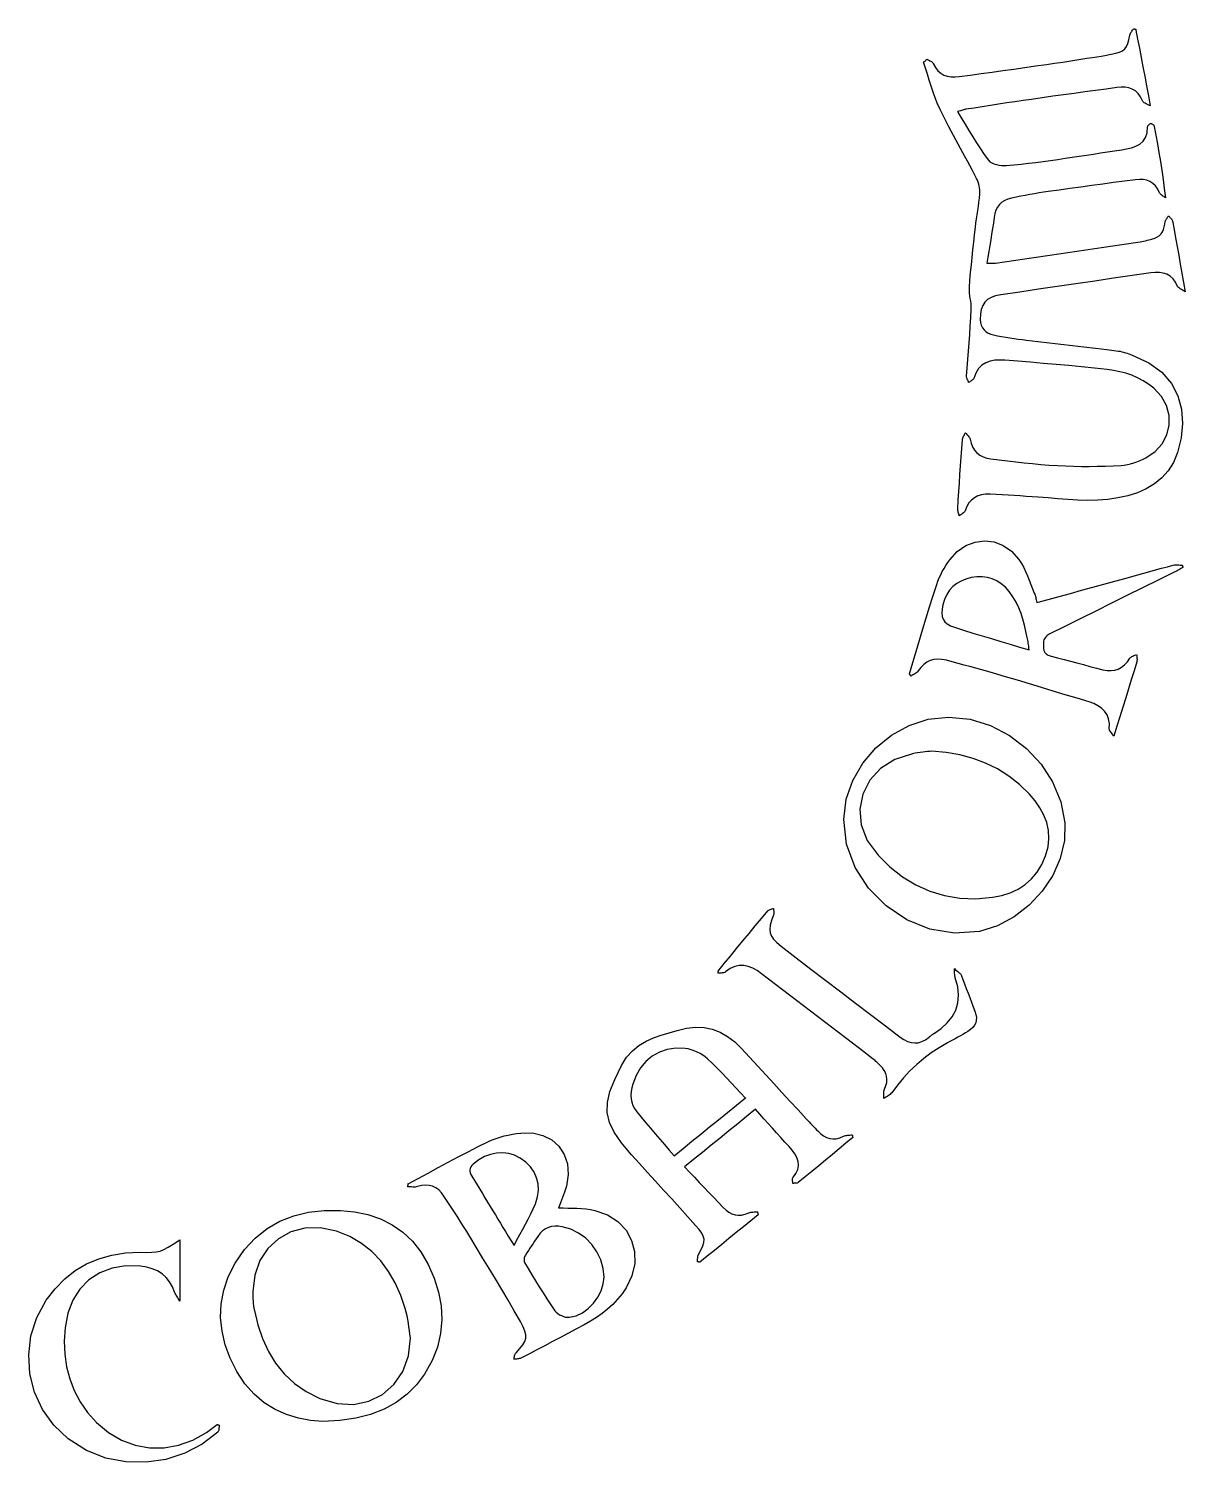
# Model space of a CAD drawing. Extents: x 14.9 to 39.6, y 9.9 to 36.2.
# Drawn here: x 27.75 to 39.62, y 9.92 to 24.64 of the extents above; entities that cross this region are included whole.
import ezdxf

# ---------------------------------------------------------------- set-up
doc = ezdxf.new("R2010")
doc.units = 0
doc.layers.add('Layer_1', color=7, linetype='CONTINUOUS')

msp = doc.modelspace()

# ---------------------------------------------------------------- linework, layer by layer
at = {"layer": 'Layer_1', "color": 7}
for points in [[(39.117268, 24.6209), (39.134888, 24.5275), (39.152598, 24.4337), (39.170458, 24.3392), (39.188528, 24.2436), (39.206858, 24.1466), (39.225508, 24.0478), (39.244538, 23.94674), (39.264008, 23.84311), (39.249848, 23.85111), (39.236378, 23.85811), (39.223858, 23.86411), (39.212548, 23.87011), (39.202748, 23.87511), (39.194648, 23.88111), (39.188548, 23.88711), (39.184648, 23.89411), (39.164208, 23.93661), (39.139598, 23.97061), (39.111108, 23.99681), (39.079038, 24.01571), (39.043678, 24.02801), (39.005318, 24.03401), (38.964248, 24.0349), (38.920768, 24.0309), (38.811099, 24.0161), (38.701434, 24.0012), (38.591777, 23.9862), (38.482133, 23.9712), (38.372505, 23.9561), (38.262898, 23.9409), (38.153315, 23.9255), (38.043762, 23.91), (37.959642, 23.8978), (37.875542, 23.8854), (37.791462, 23.8728), (37.707392, 23.86), (37.623322, 23.8471), (37.539242, 23.8341), (37.455142, 23.8211), (37.371022, 23.8081), (37.363422, 23.8071), (37.355522, 23.8051), (37.347022, 23.8031), (37.337622, 23.8001), (37.326992, 23.7971), (37.314802, 23.7931), (37.300742, 23.7891), (37.284482, 23.7841), (37.324652, 23.7187), (37.363922, 23.654), (37.402682, 23.59), (37.441332, 23.5268), (37.480272, 23.4646), (37.519882, 23.4034), (37.560562, 23.3434), (37.602692, 23.2847), (37.617072, 23.27), (37.636212, 23.2576), (37.659002, 23.2475), (37.684352, 23.2395), (37.711152, 23.2335), (37.738312, 23.2305), (37.764732, 23.2295), (37.789302, 23.23029), (37.864662, 23.23729), (37.939932, 23.24529), (38.015132, 23.25429), (38.090262, 23.26329), (38.165352, 23.27329), (38.240402, 23.28359), (38.315422, 23.29419), (38.390432, 23.30479), (38.463042, 23.31519), (38.535622, 23.32589), (38.608182, 23.33689), (38.680722, 23.34809), (38.753242, 23.35939), (38.825752, 23.37069), (38.898252, 23.38199), (38.970752, 23.39329), (39.022002, 23.40229), (39.071062, 23.41359), (39.116462, 23.42909), (39.156752, 23.45049), (39.190462, 23.47949), (39.216122, 23.51779), (39.232272, 23.56699), (39.237472, 23.62879), (39.238304, 23.63379), (39.240804, 23.63879), (39.244604, 23.64379), (39.249404, 23.64879), (39.254804, 23.65379), (39.260404, 23.65779), (39.265804, 23.66079), (39.270704, 23.66179), (39.275404, 23.6611), (39.280604, 23.6591), (39.286004, 23.6561), (39.291304, 23.6521), (39.296204, 23.6471), (39.300304, 23.6421), (39.303404, 23.6371), (39.305104, 23.6321), (39.321654, 23.5429), (39.337854, 23.4535), (39.353564, 23.3636), (39.368644, 23.273), (39.382944, 23.1815), (39.396324, 23.0889), (39.408644, 22.9949), (39.419754, 22.8993), (39.411654, 22.9053), (39.403054, 22.9113), (39.394254, 22.9173), (39.385654, 22.9233), (39.377554, 22.9293), (39.370354, 22.9353), (39.364454, 22.9423), (39.360154, 22.9503), (39.340584, 22.9892), (39.317434, 23.0212), (39.290864, 23.0466), (39.261024, 23.0657), (39.228074, 23.0788), (39.192174, 23.0858), (39.153484, 23.0878), (39.112154, 23.0848), (39.000119, 23.07), (38.888112, 23.0551), (38.776131, 23.0402), (38.66417, 23.0251), (38.552226, 23.0099), (38.440294, 22.9944), (38.32837, 22.9787), (38.216451, 22.9627), (38.169251, 22.9557), (38.122121, 22.9487), (38.075061, 22.9407), (38.028061, 22.9327), (37.981131, 22.9237), (37.934271, 22.9147), (37.887471, 22.9057), (37.840741, 22.8957), (37.803421, 22.8855), (37.770321, 22.8713), (37.741451, 22.8531), (37.716831, 22.8307), (37.696481, 22.8041), (37.680411, 22.7732), (37.668641, 22.7379), (37.661141, 22.6981), (37.653341, 22.6406), (37.644741, 22.583), (37.635541, 22.5252), (37.625841, 22.467), (37.615841, 22.4083), (37.605651, 22.349), (37.595411, 22.2889), (37.585261, 22.2279), (37.598571, 22.22778), (37.611061, 22.22749), (37.622841, 22.22715), (37.634021, 22.22686), (37.644701, 22.22675), (37.654991, 22.22693), (37.665001, 22.22751), (37.674801, 22.22851), (37.860406, 22.25551), (38.046006, 22.28261), (38.231599, 22.30971), (38.417178, 22.33691), (38.602741, 22.36421), (38.788284, 22.39161), (38.973801, 22.41921), (39.15929, 22.44691), (39.17751, 22.44991), (39.19567, 22.45391), (39.21377, 22.45791), (39.23182, 22.46291), (39.24982, 22.46791), (39.26778, 22.47291), (39.28569, 22.47791), (39.30357, 22.48291), (39.33304, 22.49451), (39.35661, 22.51001), (39.37507, 22.52891), (39.38921, 22.55071), (39.39981, 22.57491), (39.40761, 22.60101), (39.41351, 22.62851), (39.41821, 22.65691), (39.42001, 22.66391), (39.42311, 22.67091), (39.42721, 22.67791), (39.43201, 22.68491), (39.43721, 22.69191), (39.44251, 22.69891), (39.44771, 22.70591), (39.45251, 22.71291), (39.45791, 22.70691), (39.46381, 22.70091), (39.46991, 22.69491), (39.47581, 22.68891), (39.48131, 22.68291), (39.48601, 22.67591), (39.48961, 22.66891), (39.49171, 22.66191), (39.50801, 22.57501), (39.52419, 22.48771), (39.54034, 22.39961), (39.55657, 22.31021), (39.57298, 22.21921), (39.58968, 22.12631), (39.60677, 22.03101), (39.62435, 21.93301), (39.60993, 21.94301), (39.59642, 21.95101), (39.58401, 21.95801), (39.57289, 21.96501), (39.56319, 21.97101), (39.55519, 21.97701), (39.54909, 21.98301), (39.54499, 21.99001), (39.52355, 22.03361), (39.49781, 22.06831), (39.4681, 22.09481), (39.43475, 22.11381), (39.39809, 22.12591), (39.35846, 22.13191), (39.31618, 22.13238), (39.27159, 22.12838), (39.078975, 22.10058), (38.886367, 22.07288), (38.693777, 22.04508), (38.501211, 22.01718), (38.308679, 21.98908), (38.116187, 21.96068), (37.923746, 21.93198), (37.731362, 21.90288), (37.676032, 21.89158), (37.630262, 21.87568), (37.593392, 21.85448), (37.564752, 21.82748), (37.543692, 21.79398), (37.529542, 21.75348), (37.521642, 21.70518), (37.519342, 21.64858), (37.522042, 21.61828), (37.529642, 21.59078), (37.541682, 21.56628), (37.557762, 21.54488), (37.577462, 21.52658), (37.600362, 21.51158), (37.626052, 21.49988), (37.654112, 21.49188), (37.696142, 21.48288), (37.738342, 21.47488), (37.780692, 21.46788), (37.823172, 21.46088), (37.865752, 21.45488), (37.908402, 21.44888), (37.951102, 21.44388), (37.993832, 21.43888), (38.111603, 21.42458), (38.229427, 21.41058), (38.347292, 21.39678), (38.465187, 21.38298), (38.583098, 21.36918), (38.701014, 21.35528), (38.818921, 21.34108), (38.936807, 21.32658), (38.954997, 21.32358), (38.973067, 21.31958), (38.991017, 21.31458), (39.008857, 21.30958), (39.026597, 21.30358), (39.044247, 21.29758), (39.061817, 21.29158), (39.079317, 21.28558), (39.248994, 21.20688), (39.382039, 21.10878), (39.480809, 20.9944), (39.547669, 20.86676), (39.584979, 20.72892), (39.595099, 20.58393), (39.580389, 20.43484), (39.543209, 20.28472), (39.501889, 20.18368), (39.448059, 20.09708), (39.382929, 20.02378), (39.307729, 19.96268), (39.223659, 19.91268), (39.131939, 19.87268), (39.033789, 19.84148), (38.930424, 19.81808), (38.828061, 19.80298), (38.725752, 19.79498), (38.623484, 19.79298), (38.521246, 19.79598), (38.419023, 19.80198), (38.316805, 19.80998), (38.214579, 19.81898), (38.112332, 19.82698), (38.050782, 19.83098), (37.989182, 19.83498), (37.927542, 19.83898), (37.865872, 19.84298), (37.804182, 19.84698), (37.742492, 19.84998), (37.680812, 19.85298), (37.619152, 19.85598), (37.573552, 19.85591), (37.531552, 19.84991), (37.493292, 19.83851), (37.458902, 19.82111), (37.428512, 19.79741), (37.402262, 19.76721), (37.380272, 19.73031), (37.362682, 19.68641), (37.358982, 19.67841), (37.353382, 19.67141), (37.346282, 19.66441), (37.338182, 19.65841), (37.329482, 19.65241), (37.320582, 19.64641), (37.311882, 19.64041), (37.303882, 19.63441), (37.301582, 19.64341), (37.298882, 19.65241), (37.296082, 19.66141), (37.293482, 19.67041), (37.291182, 19.67941), (37.289382, 19.68841), (37.288382, 19.69741), (37.28835, 19.70641), (37.29365, 19.79481), (37.29915, 19.88321), (37.30475, 19.97161), (37.31045, 20.06001), (37.31635, 20.14841), (37.32245, 20.23681), (37.32875, 20.32511), (37.33525, 20.41341), (37.33665, 20.42341), (37.33935, 20.43341), (37.34305, 20.44241), (37.34745, 20.45141), (37.35225, 20.46041), (37.35715, 20.46941), (37.36195, 20.47841), (37.36635, 20.48741), (37.37295, 20.47941), (37.38015, 20.47141), (37.38755, 20.46341), (37.39475, 20.45541), (37.40135, 20.44741), (37.40705, 20.43941), (37.41135, 20.43141), (37.41395, 20.42241), (37.42481, 20.37961), (37.4404, 20.34181), (37.46061, 20.30911), (37.48534, 20.28141), (37.51448, 20.25871), (37.54794, 20.24101), (37.5856, 20.22831), (37.62737, 20.22031), (37.71298, 20.21001), (37.79863, 20.19971), (37.88432, 20.18971), (37.97005, 20.17971), (38.05583, 20.17071), (38.14167, 20.16271), (38.22757, 20.15571), (38.31353, 20.15071), (38.39469, 20.14671), (38.47595, 20.14371), (38.55728, 20.14271), (38.63866, 20.14242), (38.72006, 20.14318), (38.80144, 20.14518), (38.88278, 20.14818), (38.96405, 20.15218), (38.99673, 20.15518), (39.02957, 20.16018), (39.06239, 20.16818), (39.09502, 20.17818), (39.12729, 20.18958), (39.15902, 20.20228), (39.19004, 20.21608), (39.22017, 20.23058), (39.31513, 20.29358), (39.38672, 20.37318), (39.4345, 20.46488), (39.45802, 20.56408), (39.45682, 20.66628), (39.43048, 20.76691), (39.37855, 20.86141), (39.30057, 20.94521), (39.2475, 20.98601), (39.19193, 21.02141), (39.13415, 21.05171), (39.07443, 21.07711), (39.01306, 21.09801), (38.95032, 21.11471), (38.88649, 21.12751), (38.82185, 21.13651), (38.690951, 21.15101), (38.55994, 21.16451), (38.428838, 21.17711), (38.297666, 21.18891), (38.166445, 21.20021), (38.035194, 21.21111), (37.903935, 21.22171), (37.772689, 21.23221), (37.718689, 21.23421), (37.667209, 21.23121), (37.618979, 21.22221), (37.574699, 21.20541), (37.535079, 21.18031), (37.500839, 21.14581), (37.472679, 21.10081), (37.451319, 21.04431), (37.448419, 21.03831), (37.443719, 21.03331), (37.437519, 21.02831), (37.430319, 21.02331), (37.422519, 21.01831), (37.414519, 21.01331), (37.406819, 21.00831), (37.399719, 21.00331), (37.396719, 21.01131), (37.393319, 21.01931), (37.389719, 21.02731), (37.386219, 21.03531), (37.383119, 21.04331), (37.380719, 21.05131), (37.379219, 21.05931), (37.37892, 21.06731), (37.38492, 21.15341), (37.39132, 21.23941), (37.39782, 21.32541), (37.40432, 21.41141), (37.41072, 21.49741), (37.41672, 21.58341), (37.42222, 21.66941), (37.42712, 21.75551), (37.427174, 21.78311), (37.424974, 21.81081), (37.421274, 21.83861), (37.416774, 21.86641), (37.412374, 21.89421), (37.408874, 21.92191), (37.406974, 21.94951), (37.407487, 21.97701), (37.413587, 22.05461), (37.420387, 22.13221), (37.427687, 22.20981), (37.435487, 22.28741), (37.443687, 22.36491), (37.452187, 22.44241), (37.460887, 22.51991), (37.469587, 22.59741), (37.474787, 22.64021), (37.480687, 22.68291), (37.486987, 22.72561), (37.493287, 22.76831), (37.499387, 22.81101), (37.504987, 22.85381), (37.509687, 22.89661), (37.513287, 22.93951), (37.513911, 22.95931), (37.513176, 22.97961), (37.511076, 23.00011), (37.507676, 23.02061), (37.503076, 23.04081), (37.497176, 23.06051), (37.490076, 23.07941), (37.481776, 23.09731), (37.435106, 23.18601), (37.387466, 23.27431), (37.339316, 23.36231), (37.291106, 23.45021), (37.243296, 23.53831), (37.196336, 23.62681), (37.150676, 23.71601), (37.106786, 23.80601), (37.080786, 23.86461), (37.057196, 23.92441), (37.035496, 23.98511), (37.015156, 24.04641), (36.995636, 24.10811), (36.976416, 24.16991), (36.956966, 24.23161), (36.936756, 24.29291), (36.941356, 24.29591), (36.946056, 24.29891), (36.950756, 24.30291), (36.955456, 24.30691), (36.960156, 24.31091), (36.964856, 24.31491), (36.969656, 24.31891), (36.974456, 24.32191), (36.982856, 24.31691), (36.991856, 24.31191), (37.001056, 24.30691), (37.010056, 24.30191), (37.018456, 24.29691), (37.025856, 24.29091), (37.031956, 24.28491), (37.036256, 24.27791), (37.057956, 24.23651), (37.083486, 24.20331), (37.112606, 24.17781), (37.145076, 24.15931), (37.180656, 24.14721), (37.219106, 24.14121), (37.260186, 24.14037), (37.303656, 24.14437), (37.415691, 24.15967), (37.527698, 24.17497), (37.639679, 24.19037), (37.75164, 24.20577), (37.863584, 24.22127), (37.975516, 24.23697), (38.08744, 24.25277), (38.199359, 24.26877), (38.282309, 24.28087), (38.365239, 24.29307), (38.448149, 24.30547), (38.531019, 24.31807), (38.613839, 24.33097), (38.696599, 24.34437), (38.779279, 24.35817), (38.861879, 24.37257), (38.910629, 24.38257), (38.949169, 24.39407), (38.979079, 24.40847), (39.001929, 24.42697), (39.019289, 24.45097), (39.032729, 24.48187), (39.043819, 24.52087), (39.054139, 24.56937), (39.056639, 24.57837), (39.060439, 24.58737), (39.065139, 24.59537), (39.070539, 24.60337), (39.076339, 24.61137), (39.082239, 24.61937), (39.088039, 24.62737), (39.093339, 24.63537), (39.096239, 24.63458), (39.099239, 24.63371), (39.102239, 24.6328), (39.105239, 24.63187), (39.108239, 24.63094), (39.111239, 24.63003), (39.114139, 24.62916), (39.117039, 24.62837), (39.117036, 24.62851), (39.117033, 24.62866), (39.11703, 24.6288), (39.117027, 24.62895), (39.117024, 24.62909), (39.117021, 24.62924), (39.117018, 24.62938)], [(36.791972, 18.01478), (36.826482, 18.1294), (36.860792, 18.24409), (36.895062, 18.35881), (36.929472, 18.47348), (36.964172, 18.58805), (36.999342, 18.70246), (37.035142, 18.81666), (37.071732, 18.93059), (37.083642, 18.96419), (37.097302, 18.99739), (37.112552, 19.03009), (37.129222, 19.06229), (37.147152, 19.09389), (37.166172, 19.12469), (37.186122, 19.15469), (37.206832, 19.18389), (37.283532, 19.26819), (37.370772, 19.32879), (37.464992, 19.36549), (37.562652, 19.37809), (37.660192, 19.36659), (37.754072, 19.33079), (37.840732, 19.27059), (37.916622, 19.18589), (37.942092, 19.14689), (37.964672, 19.10589), (37.984982, 19.06319), (38.003632, 19.01939), (38.021242, 18.97489), (38.038422, 18.93009), (38.055792, 18.88539), (38.073972, 18.84129), (38.078172, 18.83069), (38.081772, 18.81969), (38.084972, 18.80829), (38.087872, 18.79649), (38.090672, 18.78419), (38.093572, 18.77139), (38.096672, 18.75809), (38.100172, 18.74429), (38.215372, 18.77599), (38.330282, 18.80759), (38.444945, 18.83909), (38.559401, 18.87049), (38.673691, 18.90189), (38.787857, 18.93319), (38.901941, 18.96449), (39.015983, 18.99579), (39.076563, 19.01239), (39.137123, 19.02919), (39.197673, 19.04599), (39.258223, 19.06279), (39.318793, 19.07949), (39.379393, 19.09609), (39.440033, 19.11239), (39.500723, 19.12849), (39.511843, 19.13049), (39.523203, 19.13149), (39.534763, 19.13179), (39.546453, 19.13146), (39.558223, 19.13075), (39.570023, 19.12993), (39.581803, 19.12925), (39.593503, 19.12896), (39.59416, 19.12596), (39.594784, 19.12296), (39.59538, 19.11996), (39.595953, 19.11696), (39.596507, 19.11396), (39.597047, 19.11096), (39.597577, 19.10796), (39.598103, 19.10496), (39.586343, 19.09796), (39.574603, 19.09096), (39.562863, 19.08396), (39.551103, 19.07696), (39.539313, 19.07096), (39.527473, 19.06496), (39.515563, 19.05896), (39.503573, 19.05296), (39.343869, 18.97396), (39.184127, 18.89496), (39.024377, 18.81596), (38.864648, 18.73696), (38.704969, 18.65786), (38.545368, 18.57856), (38.385874, 18.49906), (38.226517, 18.41936), (38.216117, 18.41336), (38.205807, 18.40536), (38.196007, 18.39536), (38.187007, 18.38426), (38.179307, 18.37246), (38.173207, 18.36046), (38.169207, 18.34866), (38.167607, 18.33746), (38.166954, 18.31586), (38.166692, 18.29406), (38.168092, 18.27266), (38.172492, 18.25236), (38.181292, 18.23366), (38.195682, 18.21736), (38.217012, 18.20406), (38.246582, 18.19406), (38.313252, 18.17836), (38.379692, 18.16156), (38.445962, 18.14406), (38.512132, 18.12606), (38.578272, 18.10786), (38.644442, 18.08976), (38.710712, 18.07206), (38.777152, 18.05506), (38.820652, 18.04706), (38.861722, 18.04606), (38.900322, 18.05106), (38.936432, 18.06256), (38.970032, 18.08046), (39.001092, 18.10486), (39.029592, 18.13556), (39.055502, 18.17266), (39.061002, 18.17966), (39.068102, 18.18566), (39.076502, 18.19066), (39.085802, 18.19566), (39.095602, 18.19966), (39.105602, 18.20366), (39.115402, 18.20766), (39.124602, 18.21266), (39.125139, 18.20366), (39.12606, 18.19366), (39.12716, 18.18366), (39.128118, 18.17366), (39.128728, 18.16466), (39.128748, 18.15566), (39.127933, 18.14666), (39.126033, 18.13766), (39.098013, 18.04526), (39.069723, 17.95266), (39.041103, 17.85946), (39.012083, 17.76536), (38.982603, 17.67006), (38.952593, 17.57316), (38.921993, 17.47446), (38.890723, 17.37354), (38.882523, 17.38514), (38.874123, 17.39584), (38.865923, 17.40584), (38.858423, 17.41484), (38.852023, 17.42384), (38.847123, 17.43184), (38.844123, 17.43984), (38.843468, 17.44684), (38.844568, 17.50234), (38.836568, 17.55094), (38.820198, 17.59314), (38.796118, 17.62934), (38.764998, 17.66014), (38.727498, 17.68594), (38.684288, 17.70724), (38.636048, 17.72454), (38.513647, 17.76194), (38.391187, 17.79924), (38.268679, 17.83634), (38.146128, 17.87334), (38.023545, 17.91024), (37.900937, 17.94694), (37.778312, 17.98344), (37.655679, 18.01984), (37.595279, 18.03724), (37.534749, 18.05414), (37.474129, 18.07074), (37.413459, 18.08704), (37.352769, 18.10324), (37.292099, 18.11944), (37.231489, 18.13584), (37.170969, 18.15244), (37.125899, 18.16144), (37.083499, 18.16444), (37.043689, 18.16044), (37.006399, 18.14984), (36.971559, 18.13274), (36.939089, 18.10914), (36.908919, 18.07904), (36.880979, 18.04254), (36.874279, 18.03454), (36.866379, 18.02654), (36.857479, 18.01954), (36.847979, 18.01354), (36.838079, 18.00754), (36.828019, 18.00154), (36.818119, 17.99554), (36.808719, 17.98854), (36.806619, 17.99154), (36.804519, 17.99454), (36.802419, 17.99754), (36.800319, 18.00054), (36.798219, 18.00354), (36.796119, 18.00654), (36.794019, 18.00954), (36.791919, 18.01254), (36.791918, 18.01255), (36.791917, 18.01256), (36.791916, 18.01258), (36.791915, 18.01259), (36.791913, 18.0126), (36.791912, 18.01261), (36.791911, 18.01263)], [(38.022108, 18.25784), (38.019108, 18.27764), (38.016408, 18.29594), (38.013908, 18.31304), (38.011608, 18.32904), (38.009308, 18.34414), (38.007008, 18.35854), (38.004608, 18.37254), (38.002008, 18.38624), (37.988508, 18.44904), (37.973708, 18.51134), (37.956878, 18.57284), (37.937278, 18.63324), (37.914168, 18.69224), (37.886818, 18.74954), (37.854488, 18.80484), (37.816448, 18.85784), (37.777228, 18.90144), (37.735058, 18.93774), (37.690058, 18.96674), (37.642358, 18.98834), (37.592078, 19.00244), (37.539338, 19.00944), (37.484268, 19.00854), (37.426988, 19.00054), (37.372448, 18.98594), (37.322718, 18.96574), (37.277988, 18.93984), (37.238428, 18.90814), (37.204228, 18.87054), (37.175568, 18.82694), (37.152628, 18.77734), (37.135598, 18.72154), (37.126898, 18.67674), (37.123798, 18.63754), (37.126898, 18.60334), (37.136698, 18.57374), (37.153808, 18.54824), (37.178808, 18.52624), (37.212278, 18.50724), (37.254788, 18.49084), (37.348628, 18.46084), (37.442888, 18.43154), (37.537658, 18.40274), (37.633008, 18.37424), (37.729038, 18.34574), (37.825838, 18.31714), (37.923488, 18.28824), (38.022078, 18.25884), (38.022078, 18.25884), (38.022078, 18.25884), (38.022079, 18.25884), (38.022079, 18.25884), (38.022079, 18.25884), (38.022079, 18.25884), (38.02208, 18.25884)], [(37.194556, 17.56879), (37.414592, 17.54649), (37.624647, 17.48249), (37.819572, 17.38145), (37.994215, 17.24806), (38.143425, 17.08701), (38.262051, 16.90298), (38.344941, 16.70064), (38.386941, 16.4847), (38.382641, 16.30077), (38.339841, 16.11877), (38.262741, 15.94409), (38.155579, 15.78214), (38.022587, 15.63831), (37.867998, 15.51801), (37.696046, 15.42661), (37.510964, 15.36951), (37.253336, 15.35071), (37.001784, 15.39301), (36.765199, 15.48901), (36.552467, 15.63147), (36.372477, 15.813), (36.234118, 16.02628), (36.146278, 16.26397), (36.117848, 16.51875), (36.143388, 16.72501), (36.210068, 16.91958), (36.312902, 17.09758), (36.446893, 17.25416), (36.607045, 17.38442), (36.788364, 17.48352), (36.985855, 17.54652)], [(37.022048, 17.22025), (37.000088, 17.21725), (36.976928, 17.21525), (36.952768, 17.21225), (36.927808, 17.20925), (36.902238, 17.20625), (36.876248, 17.20225), (36.850028, 17.19825), (36.823788, 17.19325), (36.642129, 17.13405), (36.494663, 17.04085), (36.383932, 16.92041), (36.312482, 16.77963), (36.282852, 16.62537), (36.297582, 16.46451), (36.359222, 16.3039), (36.470308, 16.15041), (36.591643, 16.03179), (36.720598, 15.93056), (36.857019, 15.84726), (37.000753, 15.78246), (37.151648, 15.73676), (37.309549, 15.71076), (37.474306, 15.70476), (37.645763, 15.71976), (37.739053, 15.73846), (37.826213, 15.76656), (37.906703, 15.80426), (37.979973, 15.85186), (38.045493, 15.90956), (38.102713, 15.97756), (38.151093, 16.05606), (38.190093, 16.14536), (38.215043, 16.23576), (38.224543, 16.32276), (38.219743, 16.40636), (38.201873, 16.48676), (38.172103, 16.56396), (38.131613, 16.63806), (38.081583, 16.70916), (38.023203, 16.77726), (37.920483, 16.87696), (37.811305, 16.96336), (37.695694, 17.03676), (37.573676, 17.09746), (37.445275, 17.14566), (37.310515, 17.18176), (37.169422, 17.20606), (37.02202, 17.21886), (37.02202, 17.21887), (37.02202, 17.21887), (37.02202, 17.21888), (37.02202, 17.21889), (37.02202, 17.21889), (37.02202, 17.2189), (37.02202, 17.2189)], [(34.827098, 14.96237), (34.890718, 15.03947), (34.954338, 15.11667), (35.017978, 15.19387), (35.081678, 15.27107), (35.145458, 15.34817), (35.209348, 15.42527), (35.273378, 15.50217), (35.337578, 15.57897), (35.342678, 15.58397), (35.348878, 15.58797), (35.355978, 15.59097), (35.363678, 15.59397), (35.371778, 15.59697), (35.379978, 15.59997), (35.388078, 15.60297), (35.395778, 15.60597), (35.396302, 15.59797), (35.397183, 15.58897), (35.398182, 15.57997), (35.399056, 15.57097), (35.399564, 15.56297), (35.399465, 15.55497), (35.398519, 15.54697), (35.396519, 15.53897), (35.376749, 15.48137), (35.363779, 15.43297), (35.358479, 15.39177), (35.361679, 15.35547), (35.374199, 15.32207), (35.396909, 15.28927), (35.430659, 15.25507), (35.476289, 15.21727), (35.62826, 15.09956), (35.780637, 14.98236), (35.933328, 14.86556), (36.086242, 14.74904), (36.239288, 14.63269), (36.392376, 14.51638), (36.545414, 14.40001), (36.698311, 14.28346), (36.735441, 14.25826), (36.772481, 14.23976), (36.809451, 14.22826), (36.846351, 14.22426), (36.883201, 14.22726), (36.920021, 14.23836), (36.956811, 14.25766), (36.993591, 14.28536), (36.998991, 14.29036), (37.004491, 14.29436), (37.010091, 14.29836), (37.015791, 14.30236), (37.021591, 14.30636), (37.027491, 14.31036), (37.033391, 14.31436), (37.039291, 14.31836), (37.116331, 14.37136), (37.180391, 14.42926), (37.230931, 14.49246), (37.267411, 14.56106), (37.289291, 14.63526), (37.295991, 14.71536), (37.287091, 14.80156), (37.261911, 14.89406), (37.259811, 14.90106), (37.258411, 14.90906), (37.25745, 14.91806), (37.256779, 14.92816), (37.256205, 14.93976), (37.255539, 14.95326), (37.25459, 14.96896), (37.25319, 14.98716), (37.26635, 14.97556), (37.27827, 14.96556), (37.28892, 14.95656), (37.29822, 14.94856), (37.30622, 14.94156), (37.31282, 14.93556), (37.31792, 14.92956), (37.32162, 14.92256), (37.33997, 14.87606), (37.35804, 14.82946), (37.3759, 14.78276), (37.39363, 14.73606), (37.41131, 14.68936), (37.42902, 14.64266), (37.44684, 14.59596), (37.46484, 14.54936), (37.47503, 14.51656), (37.47953, 14.48576), (37.47843, 14.45696), (37.47183, 14.43016), (37.45984, 14.40536), (37.44262, 14.38246), (37.42029, 14.36146), (37.39298, 14.34236), (37.36704, 14.32696), (37.34086, 14.31186), (37.31449, 14.29706), (37.28798, 14.28246), (37.26139, 14.26796), (37.23477, 14.25356), (37.20817, 14.23916), (37.18166, 14.22466), (37.09716, 14.17536), (37.01641, 14.12196), (36.9394, 14.06436), (36.86611, 14.00256), (36.79652, 13.93666), (36.73062, 13.86646), (36.66839, 13.79206), (36.60981, 13.71346), (36.60221, 13.70446), (36.59331, 13.69646), (36.58341, 13.68846), (36.57276, 13.68146), (36.56168, 13.67446), (36.55046, 13.66746), (36.53939, 13.66046), (36.52875, 13.65346), (36.529168, 13.66596), (36.529073, 13.67866), (36.528808, 13.69146), (36.528713, 13.70426), (36.529128, 13.71676), (36.530428, 13.72886), (36.532928, 13.74036), (36.536928, 13.75106), (36.550948, 13.78606), (36.558948, 13.81956), (36.561148, 13.85176), (36.557648, 13.88266), (36.548548, 13.91236), (36.534038, 13.94106), (36.514268, 13.96876), (36.489388, 13.99556), (36.481088, 14.00356), (36.472788, 14.01156), (36.464488, 14.01956), (36.456088, 14.02756), (36.447588, 14.03556), (36.438988, 14.04356), (36.430188, 14.05156), (36.421188, 14.05856), (36.277651, 14.16821), (36.13411, 14.27784), (35.99056, 14.38744), (35.846998, 14.49702), (35.70342, 14.60658), (35.559821, 14.71613), (35.416197, 14.82567), (35.272544, 14.93521), (35.227734, 14.96661), (35.182674, 14.99201), (35.137274, 15.01021), (35.091444, 15.02021), (35.045104, 15.02054), (34.998164, 15.01014), (34.950534, 14.98794), (34.902134, 14.95264), (34.895334, 14.94864), (34.887334, 14.94564), (34.878434, 14.94364), (34.868834, 14.94264), (34.858824, 14.94192), (34.848694, 14.94138), (34.838694, 14.94071), (34.829094, 14.93971), (34.828944, 14.94271), (34.828762, 14.94571), (34.828554, 14.94871), (34.828324, 14.95171), (34.828078, 14.95471), (34.827821, 14.95771), (34.827558, 14.96071), (34.827294, 14.96371), (34.8273, 14.96368), (34.827306, 14.96364), (34.827312, 14.96361), (34.827317, 14.96358), (34.827323, 14.96355), (34.827329, 14.96351), (34.827335, 14.96348)], [(36.210169, 13.25246), (36.140219, 13.19466), (36.070299, 13.13686), (36.000389, 13.07906), (35.930459, 13.02136), (35.860479, 12.96366), (35.790419, 12.90616), (35.720259, 12.84876), (35.649959, 12.79156), (35.644659, 12.78856), (35.638559, 12.78656), (35.631759, 12.78556), (35.624459, 12.78472), (35.616859, 12.78424), (35.609259, 12.78385), (35.601759, 12.78332), (35.594559, 12.7824), (35.594213, 12.7894), (35.593381, 12.7974), (35.592381, 12.8054), (35.591514, 12.8134), (35.591097, 12.8204), (35.591442, 12.8274), (35.592842, 12.8334), (35.595642, 12.8384), (35.627272, 12.8833), (35.645582, 12.9265), (35.651982, 12.9681), (35.647982, 13.0084), (35.634992, 13.0475), (35.614442, 13.0857), (35.587782, 13.1232), (35.556432, 13.1602), (35.513582, 13.2076), (35.470722, 13.2551), (35.427812, 13.3027), (35.384812, 13.3504), (35.341682, 13.3983), (35.298372, 13.4464), (35.254852, 13.4947), (35.211072, 13.5433), (35.119772, 13.4692), (35.028852, 13.3954), (34.938182, 13.3218), (34.847622, 13.2484), (34.757032, 13.175), (34.666262, 13.1014), (34.575182, 13.0276), (34.483642, 12.9535), (34.534522, 12.8995), (34.584852, 12.8461), (34.634722, 12.7931), (34.684242, 12.7406), (34.733512, 12.6884), (34.782642, 12.6366), (34.831732, 12.585), (34.880882, 12.5337), (34.909222, 12.5072), (34.938702, 12.4859), (34.969392, 12.4701), (35.001352, 12.4601), (35.034632, 12.4561), (35.069292, 12.4581), (35.105392, 12.4661), (35.142992, 12.4811), (35.152892, 12.4851), (35.163402, 12.4871), (35.174392, 12.4881), (35.185742, 12.48885), (35.197302, 12.4892), (35.208942, 12.48944), (35.220522, 12.48991), (35.231912, 12.49089), (35.2327, 12.48689), (35.233489, 12.48289), (35.23428, 12.47889), (35.235074, 12.47489), (35.235874, 12.47089), (35.236679, 12.46689), (35.237491, 12.46289), (35.238312, 12.45889), (35.163572, 12.39829), (35.088832, 12.33769), (35.014102, 12.27709), (34.939382, 12.21649), (34.864682, 12.15599), (34.790002, 12.09549), (34.715342, 12.03499), (34.640712, 11.97449), (34.637512, 11.97487), (34.634312, 11.97526), (34.631112, 11.97567), (34.628012, 11.97611), (34.624912, 11.97661), (34.621812, 11.97716), (34.618712, 11.97778), (34.615612, 11.97849), (34.616523, 11.98849), (34.617034, 11.99849), (34.617409, 12.00849), (34.617915, 12.01849), (34.618816, 12.02849), (34.620416, 12.03749), (34.622916, 12.04649), (34.626616, 12.05449), (34.652666, 12.10259), (34.671006, 12.14279), (34.681226, 12.17749), (34.682926, 12.20899), (34.675726, 12.23969), (34.659206, 12.27199), (34.632976, 12.30829), (34.596626, 12.35089), (34.514976, 12.44219), (34.433046, 12.53319), (34.350886, 12.62399), (34.268546, 12.71459), (34.186066, 12.80509), (34.103506, 12.89559), (34.020916, 12.98599), (33.938346, 13.07649), (33.834893, 13.19796), (33.759543, 13.30726), (33.711193, 13.4095), (33.688753, 13.50979), (33.691153, 13.61321), (33.717223, 13.72488), (33.765893, 13.8499), (33.836073, 13.99336), (33.888633, 14.07696), (33.948763, 14.14436), (34.015393, 14.19816), (34.087473, 14.24096), (34.163933, 14.27536), (34.243713, 14.30386), (34.325753, 14.32916), (34.408983, 14.35386), (34.503913, 14.37656), (34.595303, 14.38556), (34.683133, 14.38156), (34.767403, 14.36466), (34.848103, 14.33476), (34.925223, 14.29206), (34.998753, 14.23656), (35.068683, 14.16836), (35.151383, 14.07806), (35.234113, 13.98776), (35.316883, 13.89756), (35.399683, 13.80736), (35.482513, 13.71716), (35.565373, 13.62696), (35.648273, 13.53676), (35.731203, 13.44656), (35.746233, 13.43036), (35.761393, 13.41426), (35.776653, 13.39816), (35.791973, 13.38206), (35.807333, 13.36606), (35.822693, 13.35006), (35.838013, 13.33396), (35.853273, 13.31786), (35.881793, 13.29096), (35.911323, 13.26956), (35.941933, 13.25386), (35.973703, 13.24386), (36.006713, 13.23986), (36.041043, 13.24186), (36.076773, 13.25086), (36.113973, 13.26626), (36.124203, 13.27026), (36.134973, 13.27326), (36.146173, 13.27526), (36.157673, 13.27726), (36.169353, 13.27826), (36.181093, 13.27926), (36.192773, 13.28026), (36.204283, 13.28226), (36.205058, 13.27826), (36.205811, 13.27426), (36.206551, 13.27026), (36.207283, 13.26626), (36.208015, 13.26226), (36.208755, 13.25826), (36.209508, 13.25426), (36.210283, 13.25026), (36.210272, 13.2502), (36.210262, 13.25015), (36.210252, 13.25009), (36.210241, 13.25003), (36.21023, 13.24997), (36.21022, 13.24991), (36.21021, 13.24986)], [(35.107738, 13.65921), (35.058548, 13.71151), (35.010248, 13.76361), (34.962488, 13.81531), (34.914938, 13.86651), (34.867258, 13.91691), (34.819108, 13.96631), (34.770148, 14.01441), (34.720038, 14.06111), (34.696118, 14.08101), (34.669898, 14.09951), (34.641828, 14.11631), (34.612348, 14.13121), (34.581918, 14.14401), (34.550968, 14.15441), (34.519958, 14.16241), (34.489328, 14.16741), (34.394548, 14.17041), (34.306198, 14.15791), (34.224988, 14.13061), (34.151638, 14.08941), (34.086848, 14.03511), (34.031338, 13.96851), (33.985818, 13.89041), (33.950998, 13.80171), (33.940838, 13.76341), (33.934538, 13.72571), (33.932438, 13.68861), (33.934638, 13.65241), (33.941438, 13.61711), (33.953098, 13.58291), (33.969818, 13.55001), (33.991838, 13.51841), (34.037878, 13.46161), (34.084648, 13.40521), (34.132068, 13.34911), (34.180038, 13.29311), (34.228478, 13.23711), (34.277288, 13.18081), (34.326378, 13.12411), (34.375658, 13.06681), (34.467798, 13.14141), (34.559188, 13.21541), (34.650118, 13.28911), (34.740868, 13.36261), (34.831718, 13.43621), (34.922948, 13.51011), (35.014838, 13.58461), (35.107668, 13.65981), (35.107668, 13.65981), (35.107668, 13.65981), (35.107669, 13.65981), (35.107669, 13.65981), (35.107669, 13.65981), (35.107669, 13.65981), (35.10767, 13.65981)], [(31.646032, 12.779), (31.748695, 12.8339), (31.851184, 12.8891), (31.953623, 12.9443), (32.056137, 12.9993), (32.158849, 13.0539), (32.261883, 13.1078), (32.365364, 13.1608), (32.469416, 13.2125), (32.508006, 13.2298), (32.547916, 13.2449), (32.588896, 13.258), (32.630676, 13.2693), (32.673006, 13.2793), (32.715626, 13.2873), (32.758266, 13.2943), (32.800676, 13.2993), (32.921356, 13.30007), (33.028521, 13.27607), (33.120071, 13.22977), (33.193891, 13.16377), (33.247891, 13.08057), (33.279961, 12.98277), (33.287961, 12.87283), (33.269851, 12.75333), (33.261451, 12.72353), (33.251951, 12.69413), (33.241721, 12.66533), (33.231061, 12.63713), (33.220261, 12.60963), (33.209641, 12.58293), (33.199501, 12.55713), (33.190101, 12.53223), (33.236551, 12.53023), (33.283441, 12.52923), (33.330581, 12.52823), (33.377781, 12.52723), (33.424841, 12.52523), (33.471581, 12.52123), (33.517811, 12.51523), (33.563341, 12.50623), (33.692771, 12.46003), (33.799608, 12.39043), (33.882358, 12.30153), (33.939528, 12.19736), (33.969628, 12.08204), (33.971128, 11.95963), (33.942618, 11.83424), (33.882558, 11.70996), (33.841028, 11.64916), (33.795488, 11.59286), (33.746218, 11.54066), (33.693508, 11.49236), (33.637638, 11.44756), (33.578898, 11.40606), (33.517568, 11.36756), (33.453938, 11.33176), (33.372808, 11.28846), (33.291608, 11.24526), (33.210338, 11.20216), (33.128988, 11.15926), (33.047558, 11.11646), (32.966038, 11.07376), (32.884428, 11.03126), (32.802718, 10.98886), (32.794618, 10.98586), (32.786018, 10.98386), (32.777018, 10.98186), (32.767718, 10.98086), (32.758218, 10.9801), (32.748618, 10.97941), (32.739118, 10.97857), (32.729718, 10.97757), (32.732218, 10.98657), (32.734418, 10.99557), (32.736418, 11.00457), (32.738618, 11.01357), (32.741118, 11.02257), (32.744218, 11.03057), (32.748118, 11.03757), (32.753018, 11.04357), (32.792278, 11.08677), (32.821948, 11.12477), (32.842038, 11.15967), (32.852548, 11.19367), (32.853483, 11.22887), (32.844883, 11.26757), (32.826683, 11.31187), (32.798913, 11.36397), (32.735553, 11.47395), (32.671473, 11.58353), (32.606803, 11.69278), (32.541653, 11.80177), (32.476143, 11.91056), (32.410383, 12.01921), (32.344483, 12.1278), (32.278573, 12.23639), (32.246343, 12.28889), (32.213713, 12.34119), (32.180753, 12.39339), (32.147523, 12.44539), (32.114093, 12.49729), (32.080533, 12.54909), (32.046903, 12.60089), (32.013283, 12.65259), (31.987543, 12.68739), (31.959503, 12.71589), (31.929103, 12.73799), (31.896293, 12.75359), (31.861023, 12.76259), (31.823233, 12.76459), (31.782873, 12.76059), (31.739883, 12.74939), (31.728623, 12.74639), (31.716873, 12.74539), (31.704743, 12.74506), (31.692343, 12.74552), (31.679773, 12.74645), (31.667153, 12.74745), (31.654583, 12.74833), (31.642163, 12.7487), (31.642687, 12.7527), (31.643208, 12.7567), (31.643722, 12.7607), (31.644225, 12.7647), (31.644715, 12.7687), (31.645186, 12.7727), (31.645637, 12.7767), (31.646063, 12.7807), (31.646062, 12.78064), (31.646061, 12.78057), (31.64606, 12.78051), (31.646059, 12.78045), (31.646058, 12.78039), (31.646057, 12.78032), (31.646056, 12.78026)], [(32.732588, 12.14435), (32.762898, 12.20175), (32.793018, 12.25725), (32.822618, 12.31135), (32.851388, 12.36435), (32.878998, 12.41675), (32.905128, 12.46885), (32.929458, 12.52115), (32.951658, 12.57405), (32.973518, 12.64465), (32.982518, 12.71305), (32.979218, 12.77855), (32.964068, 12.84055), (32.937578, 12.89845), (32.900238, 12.95175), (32.852548, 12.99975), (32.795008, 13.04185), (32.737988, 13.07115), (32.677968, 13.08945), (32.616008, 13.09745), (32.553178, 13.09445), (32.490548, 13.08095), (32.429188, 13.05725), (32.370158, 13.02355), (32.314528, 12.98005), (32.300458, 12.96565), (32.289958, 12.95135), (32.282958, 12.93695), (32.279358, 12.92225), (32.27914, 12.90715), (32.28224, 12.89155), (32.28854, 12.87515), (32.29794, 12.85795), (32.32548, 12.81345), (32.35283, 12.76885), (32.38004, 12.72425), (32.40716, 12.67955), (32.43423, 12.63485), (32.4613, 12.59005), (32.48841, 12.54535), (32.5156, 12.50065), (32.5409, 12.45905), (32.56637, 12.41725), (32.59219, 12.37485), (32.61853, 12.33165), (32.64556, 12.28735), (32.67346, 12.24165), (32.7024, 12.19425), (32.73256, 12.14495), (32.73256, 12.14494), (32.73256, 12.14494), (32.73256, 12.14493), (32.73256, 12.14492), (32.73256, 12.14492), (32.73256, 12.14491), (32.73256, 12.14491)], [(30.769484, 10.33901), (30.643408, 10.34901), (30.518444, 10.37181), (30.396266, 10.40901), (30.278549, 10.46181), (30.166967, 10.53131), (30.063195, 10.61881), (29.968905, 10.72542), (29.885775, 10.85233), (29.818115, 10.98882), (29.767345, 11.1268), (29.734385, 11.26586), (29.720155, 11.40557), (29.725555, 11.54551), (29.751525, 11.68527), (29.798985, 11.82441), (29.868845, 11.96252), (29.965605, 12.10357), (30.075122, 12.22196), (30.196529, 12.31856), (30.328957, 12.39426), (30.471538, 12.44986), (30.623405, 12.48626), (30.783688, 12.50426), (30.951521, 12.50479), (31.096191, 12.49069), (31.233109, 12.46179), (31.361536, 12.41759), (31.480732, 12.35769), (31.589956, 12.28159), (31.688466, 12.18889), (31.775526, 12.07904), (31.850396, 11.95159), (31.912946, 11.80983), (31.957776, 11.66784), (31.984156, 11.52586), (31.991356, 11.38415), (31.978676, 11.24297), (31.945376, 11.10258), (31.890736, 10.96323), (31.814036, 10.82517), (31.731716, 10.71496), (31.634796, 10.61796), (31.523677, 10.53466), (31.398771, 10.46556), (31.260487, 10.41106), (31.109235, 10.37156), (30.945423, 10.34756)], [(31.670478, 11.19661), (31.664278, 11.23441), (31.658578, 11.27241), (31.653078, 11.31041), (31.647478, 11.34841), (31.641278, 11.38621), (31.634178, 11.42371), (31.625778, 11.46081), (31.615748, 11.49751), (31.569238, 11.63364), (31.512678, 11.76138), (31.445128, 11.87964), (31.365628, 11.98734), (31.273228, 12.08344), (31.16698, 12.16674), (31.045932, 12.23624), (30.909133, 12.29084), (30.74246, 12.32574), (30.585002, 12.32274), (30.440616, 12.28474), (30.313159, 12.21474), (30.206488, 12.11564), (30.124458, 11.99026), (30.070928, 11.84158), (30.049758, 11.67248), (30.049578, 11.64808), (30.050084, 11.62368), (30.051284, 11.59918), (30.053184, 11.57478), (30.055684, 11.55038), (30.058884, 11.52608), (30.062684, 11.50198), (30.067084, 11.47808), (30.102844, 11.32939), (30.150444, 11.18904), (30.210844, 11.05798), (30.285004, 10.93718), (30.373884, 10.82759), (30.478439, 10.73019), (30.599629, 10.64589), (30.738414, 10.57569), (30.915633, 10.52269), (31.085062, 10.51369), (31.241925, 10.54579), (31.38144, 10.61519), (31.498829, 10.71841), (31.589319, 10.85202), (31.648119, 11.01251), (31.670459, 11.19643), (31.670458, 11.19643), (31.670458, 11.19643), (31.670457, 11.19643), (31.670456, 11.19643), (31.670456, 11.19643), (31.670455, 11.19643), (31.670455, 11.19643)], [(33.656513, 11.81979), (33.647913, 11.91049), (33.623113, 11.99779), (33.583793, 12.07969), (33.531623, 12.15409), (33.468263, 12.21909), (33.395363, 12.27259), (33.314583, 12.31259), (33.227583, 12.33709), (33.189773, 12.34209), (33.153453, 12.34293), (33.118783, 12.33893), (33.085933, 12.32993), (33.055073, 12.31613), (33.026363, 12.29663), (32.999963, 12.27103), (32.976043, 12.23903), (32.960143, 12.21463), (32.943993, 12.19043), (32.927723, 12.16633), (32.911443, 12.14223), (32.895283, 12.11803), (32.879353, 12.09373), (32.863783, 12.06923), (32.848693, 12.04443), (32.844493, 12.03643), (32.840893, 12.02743), (32.837993, 12.01733), (32.835993, 12.00683), (32.835052, 11.99653), (32.835298, 11.98653), (32.836898, 11.97753), (32.839998, 11.97053), (32.877698, 11.90783), (32.915478, 11.84503), (32.953498, 11.78233), (32.991918, 11.71993), (33.030878, 11.65783), (33.070538, 11.59623), (33.111048, 11.53523), (33.152568, 11.47493), (33.164798, 11.46063), (33.180538, 11.44733), (33.198958, 11.43533), (33.219198, 11.42513), (33.240418, 11.41713), (33.261758, 11.41113), (33.282388, 11.40813), (33.301448, 11.40851), (33.369468, 11.42461), (33.434448, 11.45571), (33.494528, 11.49941), (33.547868, 11.55321), (33.592608, 11.61461), (33.626888, 11.68121), (33.648868, 11.75041), (33.656668, 11.81981), (33.656665, 11.81982), (33.656663, 11.81983), (33.65666, 11.81984), (33.656658, 11.81984), (33.656655, 11.81985), (33.656653, 11.81986), (33.65665, 11.81987)], [(29.707378, 10.29928), (29.705678, 10.29028), (29.704478, 10.28028), (29.703378, 10.27028), (29.702178, 10.26028), (29.700478, 10.25128), (29.698078, 10.24328), (29.694678, 10.23628), (29.689978, 10.23028), (29.531043, 10.10718), (29.352011, 10.01318), (29.158221, 9.95008), (28.955009, 9.91968), (28.747713, 9.92368), (28.54167, 9.96398), (28.342216, 10.04238), (28.154689, 10.16063), (28.007573, 10.29945), (27.892553, 10.46077), (27.810573, 10.63892), (27.762573, 10.82822), (27.749503, 11.02299), (27.772303, 11.21756), (27.831913, 11.40625), (27.929273, 11.58339), (28.019893, 11.70074), (28.119363, 11.80202), (28.227485, 11.88732), (28.344049, 11.95662), (28.468849, 12.01002), (28.601676, 12.04762), (28.742326, 12.06942), (28.89059, 12.07542), (28.96015, 12.07485), (29.01487, 12.07575), (29.05955, 12.07975), (29.099, 12.08875), (29.13802, 12.10395), (29.18141, 12.12725), (29.23398, 12.16025), (29.30053, 12.20465), (29.30053, 12.12595), (29.30053, 12.04725), (29.30053, 11.96855), (29.30053, 11.88985), (29.30053, 11.81115), (29.30053, 11.73245), (29.30053, 11.65375), (29.30053, 11.57505), (29.29193, 11.58935), (29.28393, 11.60215), (29.27663, 11.61355), (29.27003, 11.62395), (29.26413, 11.63395), (29.25903, 11.64295), (29.25473, 11.65195), (29.25123, 11.66095), (29.22697, 11.72095), (29.19665, 11.77305), (29.16047, 11.81755), (29.11862, 11.85455), (29.0713, 11.88445), (29.0187, 11.90745), (28.96102, 11.92375), (28.89845, 11.93375), (28.745889, 11.93675), (28.605391, 11.91295), (28.478866, 11.86435), (28.368225, 11.79235), (28.275375, 11.69855), (28.202235, 11.58443), (28.150705, 11.4515), (28.122695, 11.30129), (28.115095, 11.16362), (28.120295, 11.02994), (28.138685, 10.90054), (28.170825, 10.7757), (28.217235, 10.6557), (28.278435, 10.54083), (28.354945, 10.43137), (28.447275, 10.32762), (28.569484, 10.22426), (28.702702, 10.14656), (28.844082, 10.09466), (28.990773, 10.06876), (29.139928, 10.06889), (29.288699, 10.09519), (29.434237, 10.14789), (29.573694, 10.22709), (29.587904, 10.23709), (29.601984, 10.24709), (29.615964, 10.25719), (29.629874, 10.26729), (29.643754, 10.27749), (29.657634, 10.28769), (29.671544, 10.29789), (29.685524, 10.30809), (29.688224, 10.30709), (29.690924, 10.30609), (29.693624, 10.30509), (29.696324, 10.30409), (29.699024, 10.30309), (29.701724, 10.30209), (29.704424, 10.30109)]]:
    msp.add_lwpolyline(points, close=True, dxfattribs=at)

doc.saveas('drawing.dxf')
